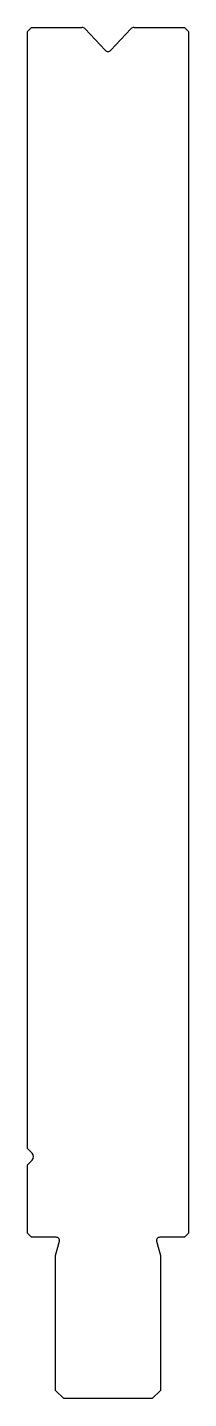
# Model space of a CAD drawing. Header units: metres. Extents: x -10 to 10, y -97 to 73.
import ezdxf

# ---------------------------------------------------------------- set-up
doc = ezdxf.new("R2010")
doc.units = ezdxf.units.M

msp = doc.modelspace()

# ---------------------------------------------------------------- linework, layer by layer
for p, q in [((-9.206968, 73.401963), (-9.706968, 72.901963)), ((-9.206968, 73.401963), (-2.967855, 73.401963)), ((-2.529043, 73.211162), (-0.072645, 70.576997)), ((0.658709, 70.576997), (3.115107, 73.211162)), ((3.553919, 73.401963), (9.793032, 73.401963)), ((10.293032, 72.901963), (9.793032, 73.401963)), ((-9.706968, -65.598037), (-9.706968, 72.901963)), ((10.293032, 72.901963), (10.293032, -76.098037)), ((-9.131232, -66.173773), (-9.706968, -65.598037)), ((-9.706968, -67.598037), (-9.131232, -67.022301)), ((-9.706968, -76.098037), (-9.706968, -67.598037)), ((-9.706968, -76.098037), (-9.206968, -76.598037)), ((9.793032, -76.598037), (10.293032, -76.098037)), ((-6.126968, -76.598037), (-9.206968, -76.598037)), ((-6.206968, -78.842083), (-5.740598, -77.101565)), ((6.326662, -77.101565), (6.793032, -78.842083)), ((9.793032, -76.598037), (6.713032, -76.598037)), ((-6.206968, -95.598037), (-6.206968, -78.842083)), ((6.793032, -78.842083), (6.793032, -95.598037)), ((-6.206968, -95.598037), (-5.206968, -96.598037)), ((5.793032, -96.598037), (-5.206968, -96.598037)), ((5.793032, -96.598037), (6.793032, -95.598037))]:
    msp.add_line(p, q)
for centre, radius, start, end in [((-2.967855, 72.801963), 0.6, 43, 90), ((3.553919, 72.801963), 0.6, 90, 137), ((0.293032, 70.917996), 0.5, 223, 317), ((-9.555496, -66.598037), 0.6, 315, 45), ((-6.126968, -76.998037), 0.4, 345, 90), ((6.713032, -76.998037), 0.4, 90, 195)]:
    msp.add_arc(centre, radius, start, end)

doc.saveas('drawing.dxf')
